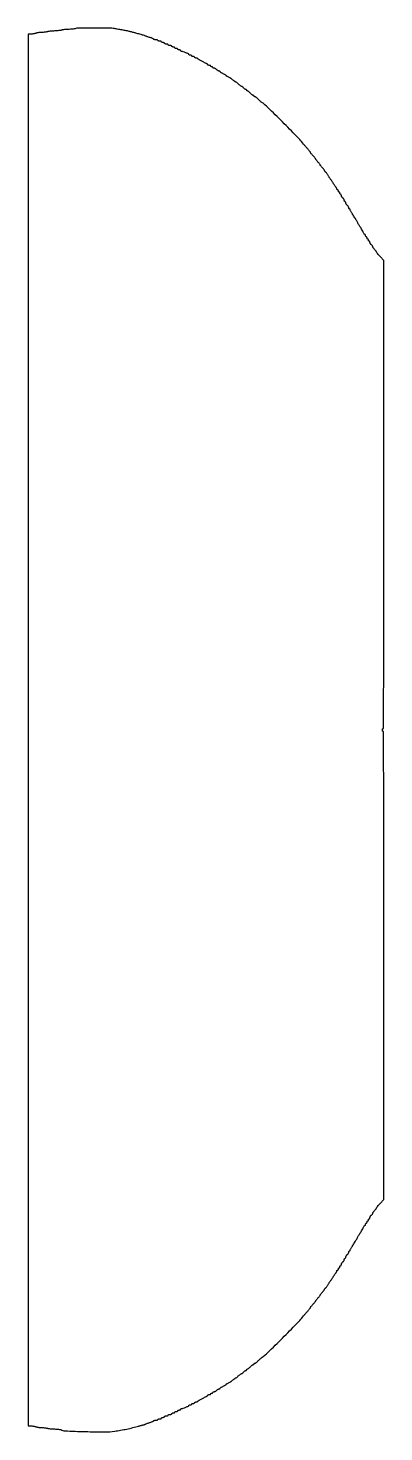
# Model space of a CAD drawing. Extents: x 0 to 485, y 11 to 1927.
import ezdxf

# ---------------------------------------------------------------- set-up
doc = ezdxf.new("R2010")
doc.units = 0

msp = doc.modelspace()

# ---------------------------------------------------------------- linework, layer by layer
msp.add_lwpolyline([(64, 1926, -0.042803), (62.614214, 1925.683731, -0.01028), (60.270686, 1925.405267, -0.010483), (57.557751, 1925.196657, -0.010217), (54.8151, 1925.09968, 0.01163), (52.081965, 1924.995311, 0.012166), (49.397566, 1924.76454, 0.011902), (47.092805, 1924.4541, 0.051453), (45.75974, 1924.098753, -0.050579), (44.392445, 1923.731728, -0.010216), (41.898739, 1923.378411, -0.010685), (38.96863, 1923.087537, -0.009815), (35.94464, 1922.912108, 0.008218), (32.93521, 1922.747171, 0.009244), (30.048956, 1922.48765, 0.008615), (27.605759, 1922.179678, 0.048422), (26.328403, 1921.867915, -0.043701), (25.12285, 1921.561615, -0.010558), (23.082619, 1921.273375, -0.010755), (20.71906, 1921.041655, -0.010495), (18.328403, 1920.909491, 0.012857), (15.969001, 1920.767874, 0.014237), (13.699252, 1920.507686, 0.013692), (11.782289, 1920.17865, 0.068385), (10.754157, 1919.821972, -0.058565), (9.789223, 1919.465925, -0.01602), (8.198059, 1919.135994, -0.015968), (6.356609, 1918.875582, -0.016016), (4.504157, 1918.733551), (0, 1918.533021), (0, 969), (0, 19.466979), (4.504157, 19.266449, -0.016016), (6.356609, 19.124418, -0.015968), (8.198059, 18.864006, -0.01602), (9.789223, 18.534075, -0.058565), (10.754157, 18.178028, 0.068385), (11.782289, 17.82135, 0.013692), (13.699252, 17.492314, 0.014237), (15.969001, 17.232126, 0.012857), (18.328403, 17.090509, -0.010495), (20.71906, 16.958345, -0.010755), (23.082619, 16.726625, -0.010558), (25.12285, 16.438385, -0.043701), (26.328403, 16.132085, 0.048621), (27.608004, 15.820313, 0.008567), (30.065218, 15.512317, 0.009211), (32.969373, 15.252758, 0.008167), (36, 15.08778, -0.007151), (38.945715, 14.93343, -0.009797), (41.590625, 14.704756, -0.00693), (43.783275, 14.441042, -0.10529), (44.5, 14.184794, 0.128921), (49.977607, 12.509892, 0.002844), (77.909323, 11.542232, 0.006075), (104.42479, 11.096952, 0.037638), (118, 12.056956, 0.008563), (126.085896, 13.386482, 0.007617), (134.444858, 15.040292, 0.007651), (142.706648, 16.93869, 0.008892), (150.5, 19.003087, -0.002876), (152.214606, 19.479422, -0.00233), (154.059375, 19.971289, -0.002353), (155.764953, 20.408976, -0.006093), (157, 20.703771, 0.016652), (158.030468, 20.972851, 0.015791), (159.059375, 21.314164, 0.015967), (159.949572, 21.67366, 0.052191), (160.5, 21.988836, -0.061077), (161.145842, 22.343603, -0.008146), (162.601562, 22.89823, -0.009326), (164.35802, 23.49805, -0.007714), (166.25, 24.072956, 0.014242), (168.070342, 24.652155, 0.021927), (169.604688, 25.265671, 0.017802), (170.778614, 25.847041, 0.275512), (171, 26.218315, -0.290404), (171.191718, 26.520566, -0.046379), (171.88125, 26.77038, -0.039139), (172.850344, 26.94338, -0.02461), (174, 27, 0.031626), (175.149251, 27.072766, 0.048861), (176.11875, 27.29375, 0.06271), (176.790443, 27.615738, 0.254951), (177, 28, -0.226478), (177.182831, 28.382936, -0.074992), (177.734375, 28.70625, -0.057076), (178.542644, 28.926884, -0.038131), (179.5, 29, 0.038131), (180.457356, 29.073116, 0.057076), (181.265625, 29.29375, 0.074992), (181.817169, 29.617064, 0.226478), (182, 30, -0.191087), (182.151477, 30.381882, -0.088204), (182.5875, 30.70625, -0.068025), (183.234582, 30.926307, -0.048028), (184, 31, 0.048028), (184.765418, 31.073693, 0.068025), (185.4125, 31.29375, 0.088204), (185.848523, 31.618118, 0.191087), (186, 32, -0.226478), (186.182831, 32.382936, -0.074992), (186.734375, 32.70625, -0.057076), (187.542644, 32.926884, -0.038131), (188.5, 33, 0.038131), (189.457356, 33.073116, 0.057076), (190.265625, 33.29375, 0.074992), (190.817169, 33.617064, 0.226478), (191, 34, -0.226478), (191.182831, 34.382936, -0.074992), (191.734375, 34.70625, -0.057076), (192.542644, 34.926884, -0.038131), (193.5, 35, 0.038131), (194.457356, 35.073116, 0.057076), (195.265625, 35.29375, 0.074992), (195.817169, 35.617064, 0.226478), (196, 36, -0.191087), (196.151477, 36.381882, -0.088204), (196.5875, 36.70625, -0.068025), (197.234582, 36.926307, -0.048028), (198, 37, 0.048028), (198.765418, 37.073693, 0.068025), (199.4125, 37.29375, 0.088204), (199.848523, 37.618118, 0.191087), (200, 38, -0.191087), (200.151477, 38.381882, -0.088204), (200.5875, 38.70625, -0.068025), (201.234582, 38.926307, -0.048028), (202, 39, 0.048028), (202.765418, 39.073693, 0.068025), (203.4125, 39.29375, 0.088204), (203.848523, 39.618118, 0.191087), (204, 40, -0.191087), (204.151477, 40.381882, -0.088204), (204.5875, 40.70625, -0.068025), (205.234582, 40.926307, -0.048028), (206, 41, 0.048028), (206.765418, 41.073693, 0.068025), (207.4125, 41.29375, 0.088204), (207.848523, 41.618118, 0.191087), (208, 42, -0.147557), (208.115047, 42.381352, -0.09899), (208.43861, 42.70625, -0.082645), (208.922317, 42.925288, -0.065165), (209.49314, 43, 0.087603), (211.550646, 43.363276, 0.017411), (215.028085, 44.769736, 0.01085), (218.482532, 46.39964, 0.284374), (219, 47.2359, -0.233749), (219.144808, 47.528726, -0.071963), (219.5875, 47.775546, -0.054933), (220.234036, 47.944206, -0.036372), (221, 48, 0.048028), (221.765418, 48.073693, 0.068025), (222.4125, 48.29375, 0.088204), (222.848523, 48.618118, 0.191087), (223, 49, -0.191087), (223.151477, 49.381882, -0.088204), (223.5875, 49.70625, -0.068025), (224.234582, 49.926307, -0.048028), (225, 50, 0.048028), (225.765418, 50.073693, 0.068025), (226.4125, 50.29375, 0.088204), (226.848523, 50.618118, 0.191087), (227, 51, -0.184457), (227.145793, 51.38175, -0.090315), (227.563021, 51.70625, -0.070178), (228.183242, 51.926177, -0.050201), (228.916667, 52, 0.036404), (229.674758, 52.055268, 0.044078), (230.368229, 52.220313, 0.049842), (230.906393, 52.461515, 0.15923), (231.166667, 52.75, -0.153622), (231.76248, 53.425112, -0.005365), (234.809863, 55.219325, -0.009595), (238.499195, 57.245387, -0.006653), (242.742198, 59.399134, 0.024972), (243.601319, 59.875567, 0.033038), (244.328042, 60.396933, 0.034802), (244.850197, 60.891183, 0.185295), (244.992198, 61.25, -0.235061), (245.139048, 61.537567, -0.069969), (245.585208, 61.779688, -0.053772), (246.233454, 61.945248, -0.035668), (247, 62, 0.048028), (247.765418, 62.073693, 0.068025), (248.4125, 62.29375, 0.088204), (248.848523, 62.618118, 0.191087), (249, 63, -0.148195), (249.115568, 63.381354, -0.098894), (249.440625, 63.70625, -0.082425), (249.926543, 63.925306, -0.064853), (250.5, 64, 0.064853), (251.073457, 64.074694, 0.082425), (251.559375, 64.29375, 0.098894), (251.884432, 64.618646, 0.148195), (252, 65, -0.152058), (252.118726, 65.381371, -0.098266), (252.452908, 65.70625, -0.081094), (252.952305, 65.925413, -0.063011), (253.541813, 66, 0.091681), (254.282083, 66.136887, 0.032799), (255.261326, 66.5875, 0.031223), (256.29515, 67.23461, 0.032092), (257.230375, 68, -0.027562), (258.148584, 68.765446, -0.028874), (259.131751, 69.4125, -0.030131), (260.04033, 69.867297, -0.101307), (260.688561, 70, 0.062821), (261.189993, 70.06325, 0.080953), (261.614765, 70.249137, 0.098195), (261.899021, 70.524674, 0.152468), (262, 70.848126, -0.228955), (262.205296, 71.272956, -0.021267), (263.175, 71.976966, -0.023993), (264.467552, 72.747306, -0.016465), (266, 73.5, 0.014205), (267.532645, 74.244215, 0.021118), (268.825, 74.988774, 0.01715), (269.811204, 75.662324, 0.238709), (270, 76.035243, -0.179273), (270.119856, 76.358783, -0.051492), (270.514063, 76.73222, -0.044723), (271.080137, 77.091924, -0.034826), (271.75, 77.380727, 0.053101), (273.374543, 78.152558, 0.008955), (276.278847, 80.004087, 0.01049), (279.300173, 82.099757, 0.018149), (281.707794, 83.982679, -0.020523), (282.210641, 84.372107, -0.023404), (282.722745, 84.701162, -0.023438), (283.178401, 84.936911, -0.108065), (283.466895, 85, 0.164567), (283.805744, 85.114631, 0.007534), (284.7784, 85.88125, 0.011874), (285.914611, 86.850569, 0.00817), (287.157416, 88, -0.016599), (288.44223, 89.148717, -0.020978), (289.706694, 90.11875, -0.019584), (290.809997, 90.831041, -0.134328), (291.427555, 91, 0.125545), (291.961046, 91.136099, 0.040344), (292.649718, 91.5875, 0.037324), (293.364939, 92.234637, 0.034062), (294, 93, -0.038332), (294.646083, 93.765268, -0.039803), (295.393849, 94.4125, -0.043072), (296.128761, 94.860855, -0.115942), (296.720759, 95, 0.07663), (297.209482, 95.075344, 0.089631), (297.624223, 95.29375, 0.10076), (297.901479, 95.618634, 0.127083), (298, 96, -0.109085), (298.084236, 96.381509, -0.099782), (298.32277, 96.70625, -0.095294), (298.679287, 96.924024, -0.089824), (299.09879, 97, 0.143035), (299.687098, 97.171812, 0.021819), (300.698022, 97.88125, 0.022916), (301.846499, 98.851293, 0.018062), (303, 100, -0.018062), (304.153501, 101.148707, -0.022916), (305.301978, 102.11875, -0.021819), (306.312902, 102.828188, -0.143035), (306.90121, 103, 0.089824), (307.320713, 103.075976, 0.095294), (307.67723, 103.29375, 0.099782), (307.915764, 103.618491, 0.109085), (308, 104, -0.141383), (308.110029, 104.381339, -0.0998), (308.419305, 104.70625, -0.084771), (308.881825, 104.925108, -0.068313), (309.42742, 105, 0.115127), (310.101524, 105.1573, 0.039214), (310.970918, 105.674757, 0.03653), (311.87464, 106.41804, 0.0347), (312.67742, 107.297046, -0.028114), (313.614537, 108.350663, -0.012386), (314.963201, 109.639891, -0.012213), (316.46442, 110.939853, -0.016048), (317.899435, 112.047046, 0.036351), (326.925656, 119.614782, 0.003746), (346.734169, 139.128181, 0.004623), (366.157747, 158.91378, 0.021516), (376.749335, 170.895475, -0.005013), (378.002061, 172.410552, -0.003121), (379.499805, 174.163111, -0.003131), (380.998717, 175.873275, -0.005666), (382.25, 177.25123, 0.013424), (383.303189, 178.447823, 0.017774), (384.192187, 179.594821, 0.015251), (384.858482, 180.582866, 0.141638), (385, 181.072422, -0.158056), (385.162615, 181.573993, -0.01232), (386.028125, 182.708566, -0.015848), (387.159312, 184.029936, -0.011425), (388.5, 185.433333, 0.011741), (389.840657, 186.838475, 0.016204), (390.971875, 188.165183, 0.012794), (391.834877, 189.305038, 0.156882), (392, 189.818353, -0.146463), (392.151264, 190.323667, -0.014723), (392.88125, 191.365541, -0.017484), (393.851013, 192.575687, -0.013048), (395, 193.842584, 0.007381), (396.149511, 195.081544, 0.010869), (397.11875, 196.205844, 0.006408), (397.893121, 197.169507, 0.167567), (398, 197.479467, -0.16093), (398.189601, 198.053292, -0.006625), (399.522479, 199.801172, -0.011852), (401.090624, 201.707193, -0.01179), (402.75, 203.540163, 0.024324), (403.228452, 204.096051, 0.027043), (403.632812, 204.677119, 0.027831), (403.91974, 205.204537, 0.111103), (404, 205.561276, -0.138066), (404.104072, 205.930983, -0.024295), (404.514063, 206.533651, -0.024715), (405.079989, 207.21188, -0.020001), (405.75, 207.882705, 0.036608), (406.554868, 208.743896, 0.013915), (407.551314, 210.053044, 0.013694), (408.559494, 211.54141, 0.016306), (409.424687, 213, -0.006819), (410.206505, 214.376906, -0.00879), (410.963843, 215.61875, -0.006976), (411.627938, 216.634228, -0.073345), (411.961615, 217, 0.067076), (412.327343, 217.390996, 0.003398), (413.330125, 218.821875, 0.005388), (414.495288, 220.54822, 0.003873), (415.760631, 222.5, -0.003323), (417.055975, 224.502878, -0.003886), (418.312766, 226.386039, -0.003441), (419.398272, 227.962035, -0.02358), (419.973703, 228.707794, 0.037306), (420.366501, 229.246798, 0.031821), (420.698525, 229.866946, 0.03307), (420.927718, 230.472492, 0.074063), (421, 230.957794, -0.094894), (421.076186, 231.355605, -0.096874), (421.29375, 231.693852, -0.098858), (421.618422, 231.920282, -0.103343), (422, 232, 0.148195), (422.381354, 232.115568, 0.098894), (422.70625, 232.440625, 0.082425), (422.925306, 232.926543, 0.064853), (423, 233.5, -0.064853), (423.074694, 234.073457, -0.082425), (423.29375, 234.559375, -0.098894), (423.618646, 234.884432, -0.148195), (424, 235, 0.148195), (424.381354, 235.115568, 0.098894), (424.70625, 235.440625, 0.082425), (424.925306, 235.926543, 0.064853), (425, 236.5, -0.064853), (425.074694, 237.073457, -0.082425), (425.29375, 237.559375, -0.098894), (425.618646, 237.884432, -0.148195), (426, 238, 0.173062), (426.381567, 238.136147, 0.093597), (426.70625, 238.522652, 0.073949), (426.925933, 239.098578, 0.054248), (427, 239.779241, -0.091287), (427.144747, 240.565449, -0.047927), (427.5875, 241.459276, -0.045499), (428.234851, 242.316802, -0.052224), (429, 243, 0.052224), (429.765149, 243.683198, 0.045499), (430.4125, 244.540724, 0.047927), (430.855253, 245.434551, 0.091287), (431, 246.220759, -0.054248), (431.074067, 246.901422, -0.073949), (431.29375, 247.477348, -0.093597), (431.618433, 247.863853, -0.173062), (432, 248, 0.173062), (432.381567, 248.136147, 0.093597), (432.70625, 248.522652, 0.073949), (432.925933, 249.098578, 0.054248), (433, 249.779241, -0.091287), (433.144747, 250.565449, -0.047927), (433.5875, 251.459276, -0.045499), (434.234851, 252.316802, -0.052224), (435, 253, 0.052224), (435.765149, 253.683198, 0.045499), (436.4125, 254.540724, 0.047927), (436.855253, 255.434551, 0.091287), (437, 256.220759, -0.054248), (437.074067, 256.901422, -0.073949), (437.29375, 257.477348, -0.093597), (437.618433, 257.863853, -0.173062), (438, 258, 0.101067), (438.381609, 258.077932, 0.0984), (438.70625, 258.299587, 0.097454), (438.923731, 258.63062, 0.097046), (439, 259.019872, -0.109461), (439.13508, 259.629506, -0.010837), (439.801811, 260.982757, -0.013254), (440.684218, 262.575356, -0.010144), (441.729568, 264.269872, 0.001287), (444.634731, 268.797674, 0.007631), (446.111737, 271.192569, 0.009196), (447.399021, 273.446191, 0.002403), (449.381145, 277.111098, -0.00471), (450.529907, 279.21191, -0.006608), (451.597743, 281.063885, -0.004122), (452.52579, 282.596454, -0.084826), (452.881145, 283, 0.081982), (453.795617, 284.026731, 0.009338), (455.41175, 286.690371, 0.011542), (456.924474, 289.435851, 0.043381), (457.678279, 291.25, -0.042985), (457.955892, 291.919615, -0.052305), (458.329726, 292.485937, -0.061039), (458.738081, 292.874766, -0.161118), (459.116631, 293, 0.166062), (459.45362, 293.115096, 0.095369), (459.74051, 293.440625, 0.076307), (459.934428, 293.926261, 0.056959), (460, 294.5, -0.064853), (460.074694, 295.073457, -0.082425), (460.29375, 295.559375, -0.098894), (460.618646, 295.884432, -0.148195), (461, 296, 0.148195), (461.381354, 296.115568, 0.098894), (461.70625, 296.440625, 0.082425), (461.925306, 296.926543, 0.064853), (462, 297.5, -0.064853), (462.074694, 298.073457, -0.082425), (462.29375, 298.559375, -0.098894), (462.618646, 298.884432, -0.148195), (463, 299, 0.148195), (463.381354, 299.115568, 0.098894), (463.70625, 299.440625, 0.082425), (463.925306, 299.926543, 0.064853), (464, 300.5, -0.064853), (464.074694, 301.073457, -0.082425), (464.29375, 301.559375, -0.098894), (464.618646, 301.884432, -0.148195), (465, 302, 0.173062), (465.381567, 302.136147, 0.093597), (465.70625, 302.522652, 0.073949), (465.925933, 303.098578, 0.054248), (466, 303.779241, -0.091287), (466.144747, 304.565449, -0.047927), (466.5875, 305.459276, -0.045499), (467.234851, 306.316802, -0.052224), (468, 307, 0.039628), (468.765245, 307.649462, 0.040482), (469.4125, 308.407202, 0.043766), (469.860091, 309.156398, 0.113243), (470, 309.766214, -0.11707), (470.159467, 310.437959, -0.028202), (470.734375, 311.436155, -0.027424), (471.54307, 312.536564, -0.024203), (472.5, 313.590909, 0.013034), (473.457647, 314.599828, 0.017604), (474.266146, 315.563494, 0.014709), (474.876206, 316.394184, 0.151522), (475.001774, 316.795455, -0.165058), (475.156627, 317.248017, -0.004531), (476.461267, 318.908665, -0.00889), (478.065307, 320.841302, -0.005927), (479.967769, 323), (484.931992, 328.5), (484.965996, 647.75, 0.000203), (484.923757, 788.830588, 0.00058), (484.740717, 886.946001, 0.000019), (484.496901, 966.504638, 0.413305), (484, 967, -0.191087), (483.618118, 967.151477, -0.088204), (483.29375, 967.5875, -0.068025), (483.073693, 968.234582, -0.048028), (483, 969, -0.048028), (483.073693, 969.765418, -0.068025), (483.29375, 970.4125, -0.088204), (483.618118, 970.848523, -0.191087), (484, 971, 0.413305), (484.496901, 971.495362, 0.000019), (484.740717, 1051.053999, 0.00058), (484.923757, 1149.169412, 0.000203), (484.965996, 1290.25), (484.931992, 1609.5), (479.967769, 1615, -0.005927), (478.065307, 1617.158698, -0.00889), (476.461267, 1619.091335, -0.004531), (475.156627, 1620.751983, -0.165058), (475.001774, 1621.204545, 0.151522), (474.876206, 1621.605816, 0.014709), (474.266146, 1622.436506, 0.017604), (473.457647, 1623.400172, 0.013034), (472.5, 1624.409091, -0.024203), (471.54307, 1625.463436, -0.027424), (470.734375, 1626.563845, -0.028202), (470.159467, 1627.562041, -0.11707), (470, 1628.233786, 0.113243), (469.860091, 1628.843602, 0.043766), (469.4125, 1629.592798, 0.040482), (468.765245, 1630.350538, 0.039628), (468, 1631, -0.052224), (467.234851, 1631.683198, -0.045499), (466.5875, 1632.540724, -0.047927), (466.144747, 1633.434551, -0.091287), (466, 1634.220759, 0.054248), (465.925933, 1634.901422, 0.073949), (465.70625, 1635.477348, 0.093597), (465.381567, 1635.863853, 0.173062), (465, 1636, -0.148195), (464.618646, 1636.115568, -0.098894), (464.29375, 1636.440625, -0.082425), (464.074694, 1636.926543, -0.064853), (464, 1637.5, 0.064853), (463.925306, 1638.073457, 0.082425), (463.70625, 1638.559375, 0.098894), (463.381354, 1638.884432, 0.148195), (463, 1639, -0.148195), (462.618646, 1639.115568, -0.098894), (462.29375, 1639.440625, -0.082425), (462.074694, 1639.926543, -0.064853), (462, 1640.5, 0.064853), (461.925306, 1641.073457, 0.082425), (461.70625, 1641.559375, 0.098894), (461.381354, 1641.884432, 0.148195), (461, 1642, -0.148195), (460.618646, 1642.115568, -0.098894), (460.29375, 1642.440625, -0.082425), (460.074694, 1642.926543, -0.064853), (460, 1643.5, 0.056959), (459.934428, 1644.073739, 0.076307), (459.74051, 1644.559375, 0.095369), (459.45362, 1644.884904, 0.166062), (459.116631, 1645, -0.161118), (458.738081, 1645.125234, -0.061039), (458.329726, 1645.514062, -0.052305), (457.955892, 1646.080385, -0.042985), (457.678279, 1646.75, 0.043381), (456.924474, 1648.564149, 0.011542), (455.41175, 1651.309629, 0.009338), (453.795617, 1653.973269, 0.081982), (452.881145, 1655, -0.084826), (452.52579, 1655.403546, -0.004122), (451.597743, 1656.936115, -0.006608), (450.529907, 1658.78809, -0.00471), (449.381145, 1660.888902, 0.002403), (447.399021, 1664.553809, 0.009196), (446.111737, 1666.807431, 0.007631), (444.634731, 1669.202326, 0.001287), (441.729568, 1673.730128, -0.010144), (440.684218, 1675.424644, -0.013254), (439.801811, 1677.017243, -0.010837), (439.13508, 1678.370494, -0.109461), (439, 1678.980128, 0.097046), (438.923731, 1679.36938, 0.097454), (438.70625, 1679.700413, 0.0984), (438.381609, 1679.922068, 0.101067), (438, 1680, -0.173062), (437.618433, 1680.136147, -0.093597), (437.29375, 1680.522652, -0.073949), (437.074067, 1681.098578, -0.054248), (437, 1681.779241, 0.091287), (436.855253, 1682.565449, 0.047927), (436.4125, 1683.459276, 0.045499), (435.765149, 1684.316802, 0.052224), (435, 1685, -0.052224), (434.234851, 1685.683198, -0.045499), (433.5875, 1686.540724, -0.047927), (433.144747, 1687.434551, -0.091287), (433, 1688.220759, 0.054248), (432.925933, 1688.901422, 0.073949), (432.70625, 1689.477348, 0.093597), (432.381567, 1689.863853, 0.173062), (432, 1690, -0.173062), (431.618433, 1690.136147, -0.093597), (431.29375, 1690.522652, -0.073949), (431.074067, 1691.098578, -0.054248), (431, 1691.779241, 0.091287), (430.855253, 1692.565449, 0.047927), (430.4125, 1693.459276, 0.045499), (429.765149, 1694.316802, 0.052224), (429, 1695, -0.052224), (428.234851, 1695.683198, -0.045499), (427.5875, 1696.540724, -0.047927), (427.144747, 1697.434551, -0.091287), (427, 1698.220759, 0.054248), (426.925933, 1698.901422, 0.073949), (426.70625, 1699.477348, 0.093597), (426.381567, 1699.863853, 0.173062), (426, 1700, -0.148195), (425.618646, 1700.115568, -0.098894), (425.29375, 1700.440625, -0.082425), (425.074694, 1700.926543, -0.064853), (425, 1701.5, 0.064853), (424.925306, 1702.073457, 0.082425), (424.70625, 1702.559375, 0.098894), (424.381354, 1702.884432, 0.148195), (424, 1703, -0.148195), (423.618646, 1703.115568, -0.098894), (423.29375, 1703.440625, -0.082425), (423.074694, 1703.926543, -0.064853), (423, 1704.5, 0.064853), (422.925306, 1705.073457, 0.082425), (422.70625, 1705.559375, 0.098894), (422.381354, 1705.884432, 0.148195), (422, 1706, -0.103343), (421.618422, 1706.079718, -0.098858), (421.29375, 1706.306148, -0.096874), (421.076186, 1706.644395, -0.094894), (421, 1707.042206, 0.074063), (420.927718, 1707.527508, 0.03307), (420.698525, 1708.133054, 0.031821), (420.366501, 1708.753202, 0.037306), (419.973703, 1709.292206, -0.02358), (419.398272, 1710.037965, -0.003441), (418.312766, 1711.613961, -0.003886), (417.055975, 1713.497122, -0.003323), (415.760631, 1715.5, 0.003873), (414.495288, 1717.45178, 0.005388), (413.330125, 1719.178125, 0.003398), (412.327343, 1720.609004, 0.067076), (411.961615, 1721, -0.073345), (411.627938, 1721.365772, -0.006976), (410.963843, 1722.38125, -0.00879), (410.206505, 1723.623094, -0.006819), (409.424687, 1725, 0.016306), (408.559494, 1726.45859, 0.013694), (407.551314, 1727.946956, 0.013915), (406.554868, 1729.256104, 0.036608), (405.75, 1730.117295, -0.017695), (405.079901, 1730.782049, -0.02263), (404.514063, 1731.442009, -0.021372), (404.099237, 1732.022119, -0.145524), (404, 1732.355864, 0.155216), (403.787656, 1733.023411, 0.009755), (402.547041, 1734.705577, 0.014177), (400.996482, 1736.610045, 0.01191), (399.25, 1738.540163, -0.020193), (398.771464, 1739.08695, -0.024015), (398.367188, 1739.640811, -0.023818), (398.075846, 1740.132534, -0.122419), (398, 1740.437673, 0.162935), (397.881396, 1740.791971, 0.008158), (397.11875, 1741.769816, 0.012409), (396.149389, 1742.912513, 0.0086), (395, 1744.157416, -0.013048), (393.851013, 1745.424313, -0.017484), (392.88125, 1746.634459, -0.014723), (392.151264, 1747.676333, -0.146463), (392, 1748.181647, 0.156882), (391.834877, 1748.694962, 0.012794), (390.971875, 1749.834817, 0.016204), (389.840657, 1751.161525, 0.011741), (388.5, 1752.566667, -0.011425), (387.159312, 1753.970064, -0.015848), (386.028125, 1755.291434, -0.01232), (385.162615, 1756.426007, -0.158056), (385, 1756.927578, 0.141638), (384.858482, 1757.417134, 0.015251), (384.192187, 1758.405179, 0.017774), (383.303189, 1759.552177, 0.013424), (382.25, 1760.74877, -0.005666), (380.998717, 1762.126725, -0.003131), (379.499805, 1763.836889, -0.003121), (378.002061, 1765.589448, -0.005013), (376.749335, 1767.104525, 0.021516), (366.157747, 1779.08622, 0.004623), (346.734169, 1798.871819, 0.003746), (326.925656, 1818.385218, 0.036351), (317.899435, 1825.952954, -0.016048), (316.46442, 1827.060147, -0.012213), (314.963201, 1828.360109, -0.012386), (313.614537, 1829.649337, -0.028114), (312.67742, 1830.702954, 0.0347), (311.87464, 1831.58196, 0.03653), (310.970918, 1832.325243, 0.039214), (310.101524, 1832.8427, 0.115127), (309.42742, 1833, -0.068313), (308.881825, 1833.074892, -0.084771), (308.419305, 1833.29375, -0.0998), (308.110029, 1833.618661, -0.141383), (308, 1834, 0.109085), (307.915764, 1834.381509, 0.099782), (307.67723, 1834.70625, 0.095294), (307.320713, 1834.924024, 0.089824), (306.90121, 1835, -0.143035), (306.312902, 1835.171812, -0.021819), (305.301978, 1835.88125, -0.022916), (304.153501, 1836.851293, -0.018062), (303, 1838, 0.018062), (301.846499, 1839.148707, 0.022916), (300.698022, 1840.11875, 0.021819), (299.687098, 1840.828188, 0.143035), (299.09879, 1841, -0.089824), (298.679287, 1841.075976, -0.095294), (298.32277, 1841.29375, -0.099782), (298.084236, 1841.618491, -0.109085), (298, 1842, 0.127083), (297.901479, 1842.381366, 0.10076), (297.624223, 1842.70625, 0.089631), (297.209482, 1842.924656, 0.07663), (296.720759, 1843, -0.115942), (296.128761, 1843.139145, -0.043072), (295.393849, 1843.5875, -0.039803), (294.646083, 1844.234732, -0.038332), (294, 1845, 0.034062), (293.364939, 1845.765363, 0.037324), (292.649718, 1846.4125, 0.040344), (291.961046, 1846.863901, 0.125545), (291.427555, 1847, -0.134328), (290.809997, 1847.168959, -0.019584), (289.706694, 1847.88125, -0.020978), (288.44223, 1848.851283, -0.016599), (287.157416, 1850, 0.00817), (285.914611, 1851.149431, 0.011874), (284.7784, 1852.11875, 0.007534), (283.805744, 1852.885369, 0.164567), (283.466895, 1853, -0.108065), (283.178401, 1853.063089, -0.023438), (282.722745, 1853.298838, -0.023404), (282.210641, 1853.627893, -0.020523), (281.707794, 1854.017321, 0.018149), (279.300173, 1855.900243, 0.01049), (276.278847, 1857.995913, 0.008955), (273.374543, 1859.847442, 0.053101), (271.75, 1860.619273, -0.034826), (271.080137, 1860.908076, -0.044723), (270.514063, 1861.26778, -0.051492), (270.119856, 1861.641217, -0.179273), (270, 1861.964757, 0.238709), (269.811204, 1862.337676, 0.01715), (268.825, 1863.011226, 0.021118), (267.532645, 1863.755785, 0.014205), (266, 1864.5, -0.016465), (264.467552, 1865.252694, -0.023993), (263.175, 1866.023034, -0.021267), (262.205296, 1866.727044, -0.228955), (262, 1867.151874, 0.152468), (261.899021, 1867.475326, 0.098195), (261.614765, 1867.750863, 0.080953), (261.189993, 1867.93675, 0.062821), (260.688561, 1868, -0.101307), (260.04033, 1868.132703, -0.030131), (259.131751, 1868.5875, -0.028874), (258.148584, 1869.234554, -0.027562), (257.230375, 1870, 0.032092), (256.29515, 1870.76539, 0.031223), (255.261326, 1871.4125, 0.032799), (254.282083, 1871.863113, 0.091681), (253.541813, 1872, -0.063011), (252.952305, 1872.074587, -0.081094), (252.452908, 1872.29375, -0.098266), (252.118726, 1872.618629, -0.152058), (252, 1873, 0.148195), (251.884432, 1873.381354, 0.098894), (251.559375, 1873.70625, 0.082425), (251.073457, 1873.925306, 0.064853), (250.5, 1874, -0.064853), (249.926543, 1874.074694, -0.082425), (249.440625, 1874.29375, -0.098894), (249.115568, 1874.618646, -0.148195), (249, 1875, 0.191087), (248.848523, 1875.381882, 0.088204), (248.4125, 1875.70625, 0.068025), (247.765418, 1875.926307, 0.048028), (247, 1876, -0.035668), (246.233454, 1876.054752, -0.053772), (245.585208, 1876.220313, -0.069969), (245.139048, 1876.462433, -0.235061), (244.992198, 1876.75, 0.185295), (244.850197, 1877.108817, 0.034802), (244.328042, 1877.603067, 0.033038), (243.601319, 1878.124433, 0.024972), (242.742198, 1878.600866, -0.006653), (238.499195, 1880.754613, -0.009595), (234.809863, 1882.780675, -0.005365), (231.76248, 1884.574888, -0.153622), (231.166667, 1885.25, 0.15923), (230.906393, 1885.538485, 0.049842), (230.368229, 1885.779687, 0.044078), (229.674758, 1885.944732, 0.036404), (228.916667, 1886, -0.050201), (228.183242, 1886.073823, -0.070178), (227.563021, 1886.29375, -0.090315), (227.145793, 1886.61825, -0.184457), (227, 1887, 0.191087), (226.848523, 1887.381882, 0.088204), (226.4125, 1887.70625, 0.068025), (225.765418, 1887.926307, 0.048028), (225, 1888, -0.048028), (224.234582, 1888.073693, -0.068025), (223.5875, 1888.29375, -0.088204), (223.151477, 1888.618118, -0.191087), (223, 1889, 0.191087), (222.848523, 1889.381882, 0.088204), (222.4125, 1889.70625, 0.068025), (221.765418, 1889.926307, 0.048028), (221, 1890, -0.036372), (220.234036, 1890.055794, -0.054933), (219.5875, 1890.224454, -0.071963), (219.144808, 1890.471274, -0.233749), (219, 1890.7641, 0.284374), (218.482532, 1891.60036, 0.01085), (215.028085, 1893.230264, 0.017411), (211.550646, 1894.636724, 0.087603), (209.49314, 1895, -0.065165), (208.922317, 1895.074712, -0.082645), (208.43861, 1895.29375, -0.09899), (208.115047, 1895.618648, -0.147557), (208, 1896, 0.191087), (207.848523, 1896.381882, 0.088204), (207.4125, 1896.70625, 0.068025), (206.765418, 1896.926307, 0.048028), (206, 1897, -0.048028), (205.234582, 1897.073693, -0.068025), (204.5875, 1897.29375, -0.088204), (204.151477, 1897.618118, -0.191087), (204, 1898, 0.191087), (203.848523, 1898.381882, 0.088204), (203.4125, 1898.70625, 0.068025), (202.765418, 1898.926307, 0.048028), (202, 1899, -0.048028), (201.234582, 1899.073693, -0.068025), (200.5875, 1899.29375, -0.088204), (200.151477, 1899.618118, -0.191087), (200, 1900, 0.191087), (199.848523, 1900.381882, 0.088204), (199.4125, 1900.70625, 0.068025), (198.765418, 1900.926307, 0.048028), (198, 1901, -0.048028), (197.234582, 1901.073693, -0.068025), (196.5875, 1901.29375, -0.088204), (196.151477, 1901.618118, -0.191087), (196, 1902, 0.226478), (195.817169, 1902.382936, 0.074992), (195.265625, 1902.70625, 0.057076), (194.457356, 1902.926884, 0.038131), (193.5, 1903, -0.038131), (192.542644, 1903.073116, -0.057076), (191.734375, 1903.29375, -0.074992), (191.182831, 1903.617064, -0.226478), (191, 1904, 0.226478), (190.817169, 1904.382936, 0.074992), (190.265625, 1904.70625, 0.057076), (189.457356, 1904.926884, 0.038131), (188.5, 1905, -0.038131), (187.542644, 1905.073116, -0.057076), (186.734375, 1905.29375, -0.074992), (186.182831, 1905.617064, -0.226478), (186, 1906, 0.191087), (185.848523, 1906.381882, 0.088204), (185.4125, 1906.70625, 0.068025), (184.765418, 1906.926307, 0.048028), (184, 1907, -0.048028), (183.234582, 1907.073693, -0.068025), (182.5875, 1907.29375, -0.088204), (182.151477, 1907.618118, -0.191087), (182, 1908, 0.226478), (181.817169, 1908.382936, 0.074992), (181.265625, 1908.70625, 0.057076), (180.457356, 1908.926884, 0.038131), (179.5, 1909, -0.038131), (178.542644, 1909.073116, -0.057076), (177.734375, 1909.29375, -0.074992), (177.182831, 1909.617064, -0.226478), (177, 1910, 0.254951), (176.790443, 1910.384262, 0.06271), (176.11875, 1910.70625, 0.048861), (175.149251, 1910.927234, 0.031626), (174, 1911, -0.02461), (172.850344, 1911.05662, -0.039139), (171.88125, 1911.22962, -0.046379), (171.191718, 1911.479434, -0.290404), (171, 1911.781685, 0.274545), (170.778929, 1912.153951, 0.017706), (169.604688, 1912.741026, 0.021852), (168.070335, 1913.361905, 0.014205), (166.25, 1913.949841, -0.004744), (164.321471, 1914.532669, -0.005134), (162.454687, 1915.137332, -0.004851), (160.865118, 1915.68751, -0.024674), (160, 1916.045401, 0.029833), (158.498812, 1916.648378, 0.007936), (156.038737, 1917.426716, 0.005632), (152.458144, 1918.453574, 0.001703), (147, 1919.932584, -0.000623), (145.057514, 1920.454444, -0.000481), (142.940625, 1921.028175, -0.000486), (140.964172, 1921.567952, -0.001165), (139.5, 1921.973024, 0.014073), (137.892522, 1922.37338, 0.003807), (135.325, 1922.916157, 0.00385), (132.4, 1923.487856, 0.003986), (129.5, 1924.007622, -0.000899), (126.468783, 1924.531614, -0.000682), (123.146479, 1925.116753, -0.00069), (120.030632, 1925.674349, -0.001611), (117.700779, 1926.102359, 0.043814), (110.56241, 1926.799344, 0.002916), (89.956745, 1926.880253, 0.001961), (68.691321, 1926.756323, 0.075188)], format="xyb", close=True)

doc.saveas('drawing.dxf')
